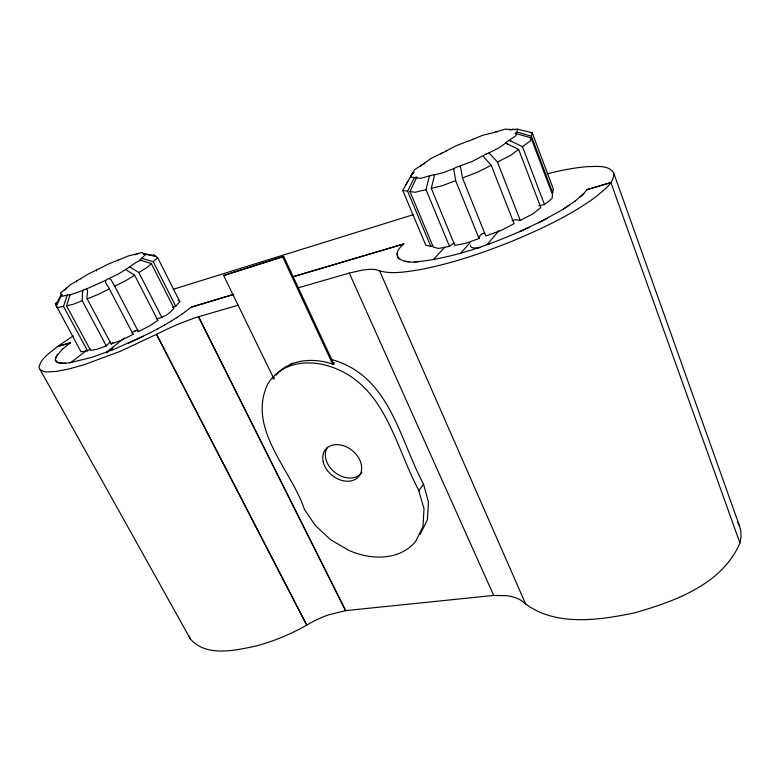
<?xml version="1.0" encoding="UTF-8"?>
<svg xmlns="http://www.w3.org/2000/svg" width="780" height="780" viewBox="0 0 780 780"><rect width="100%" height="100%" fill="white"/><g stroke="black" fill="none" stroke-linecap="round" stroke-linejoin="round"><path stroke-width="1.17" d="M156.332 318.815C163.274 317.606 169.543 313.814 173.95 308.188L151.33 263.572L141.941 260.676A4.446 1.706 10.7 0 1 140.966 260.335C137.182 260.773 130.903 266.36 126.253 269.178L118.794 273.76L107.835 279.103A3.393 0.507 -26.2 0 0 106.792 279.62C102.609 281.473 109.171 286.835 109.337 288.892L133.126 334.308L122.09 339.924L111.199 344.009L87.145 298.818C85.917 296.673 89.417 289.906 86.141 288.922A3.617 0.536 -26.3 0 0 85.537 289.127C80.477 291.584 74.295 293.231 69.868 295.142A4.261 1.814 -63.3 0 1 69.683 296.049L66.514 305.77L90.578 350.347L96.827 349.401L106.324 345.842L109.258 342.878A2.818 0.546 -26.7 0 1 110.058 342.254L110.497 341.971M106.324 345.842L82.241 300.739L82.485 292.266L83.255 290.18M424.33 163.41L431.077 158.389L442.445 152.851M62.429 349.206L56.16 356.509L55.322 360.058L55.955 361.384C59.787 364.435 65.198 363.148 69.673 362.758M118.404 260.871L117.721 260.257L109.103 263.728L87.779 274.306L80.681 278.674A4.7 1.989 -46.5 0 1 80.74 278.889M483.064 233.483A3.49 0.839 -22.8 0 0 482.108 233.922L480.665 234.809A3.49 0.839 -22.8 0 0 480.09 235.453L479.047 238.495L466.118 243.224L454.828 245.378L431.32 188.36L434.206 176.397A5.382 3.159 -53.8 0 0 434.236 175.334L433.973 174.759L432.276 175.042A3.49 0.643 -23.6 0 0 431.34 175.373L420.712 178.318L416.471 177.82L409.997 191.529L433.28 247.104L438.506 248.489L449.494 246.392L454.058 242.863M397.283 253.11L397.634 257.4L399.165 259.038M739.957 542.87L741 537.04L740.873 531.463L739.586 526.227L613.597 172.711C608.127 164.609 596.329 166.705 587.896 166.589C574.1 167.68 560.508 170.45 547.111 173.833M76.567 281.99L76.996 280.8L80.691 278.626M96.271 270.104L96.301 270.952M467.415 141.589L468.683 141.034A4.114 0.692 -23.3 0 0 469.55 140.732L470.476 140.361A3.325 0.556 -23.3 0 0 471.383 139.942L482.615 135.31L493.603 132.62A3.315 0.566 -23.1 0 0 494.51 132.288L505.206 129.139L512.177 129.753M530.088 132.659L532.175 132.688L553.293 188.848L552.767 192.962L531.394 136.207L532.175 132.688L517.598 129.188L511.134 129.617A3.471 0.595 -22.9 0 1 510.442 129.763A4.036 0.692 -22.9 0 1 509.876 129.753A3.471 0.595 -22.9 0 1 509.788 129.607L510.159 129.158M531.394 136.207L517.764 132.268L515.58 132.853A4.407 0.78 -22.8 0 0 515.258 133.175L515.229 133.39A3.549 0.624 -22.8 0 0 515.483 133.487L531.034 137.797L530.341 140.887L522.463 146.659L510.978 141.112M449.494 246.392L425.997 189.647L428.863 178.103A6.24 3.559 -54.7 0 1 429.38 176.904L429.829 176.026M77.015 280.79L70.064 284.973L66.329 288.502A4.261 0.868 -59.6 0 1 66.154 289M516.496 133.38L515.755 135.876L506.093 142.291A3.549 0.643 -22.9 0 0 505.84 142.603L506.591 143.383M516.799 132.083L517.598 129.188M485.989 154.118A4.241 0.78 -23 0 0 484.77 154.742A3.647 0.673 -23 0 0 484.048 155.191L472.553 161.284L458.455 166.511A4.485 0.829 -23.3 0 0 457.519 166.822L456.514 167.213A3.617 0.663 -23.3 0 0 455.53 167.671L454.204 168.422L453.892 169.933L455.656 180.609L479.047 238.495M90.392 348.923L87.526 350.805L63.502 306.394L66.622 297.014A4.943 2.155 -62.9 0 1 67.051 296.029L67.606 295.064L69.888 294.625M87.526 350.805L81.032 351.77L56.033 305.282L60.284 296.234C62.176 292.783 62.761 294.401 60.655 296.995L56.384 306.082L57.106 307.71L63.502 306.394M55.468 358.381L57.661 354.276M432.88 245.388L430.823 246.46L407.618 191.178L413.751 178.766L415.828 177.187A3.481 0.624 -23.7 0 1 416.481 177.07A4.046 0.731 -23.7 0 1 416.939 177.128A3.481 0.624 -23.7 0 1 416.969 177.314L416.471 177.82M420.196 534.329L427.411 519.646L428.444 501.959L423.52 484.165C400.491 441.256 391.18 382.639 340.597 362.524A70.044 53.333 40.7 0 0 331.393 359.482M64.165 290.404L66.583 287.986M70.356 342.8L57.291 346.671C50.534 352.619 40.609 358.02 39 367.624L190.515 639.191C206.71 657.355 235.141 650.364 255.967 646.035C274.677 641.014 292.715 633.409 309.377 623.581A57.993 27.885 -28.6 0 1 328.897 614.747L345.647 610.633L493.701 595.423L349.284 273.068L297.833 287.947M440.729 153.962L441.11 153.319M412.796 172.741L413.78 172.361A3.383 0.595 -23.8 0 1 413.946 172.487L413.839 172.731A4.192 0.741 -23.8 0 1 413.459 173.062L412.201 173.843L410.387 177.118L414.521 177.596M430.823 246.46L425.773 245.125L402.753 190.447L414.463 169.738L424.193 163.507A3.266 0.566 -23.7 0 0 424.486 163.205L424.408 162.942M405.98 184.597L407.843 181.243M349.284 273.068L361.647 270.28A69.839 16.682 -24.8 0 1 376.038 269.656C389.532 274.921 404.518 271.986 418.411 269.929C451.269 263.767 483.073 252.954 514 240.425C542.773 228.248 571.428 214.89 596.651 196.238C603.466 189.969 614.659 183.329 613.597 172.711M410.826 176.231L412.201 173.843M132.2 332.885L133.273 331.958A2.866 0.566 -26.5 0 1 133.955 331.549A3.334 0.653 -26.5 0 1 134.979 331.032M493.672 595.471L506.054 595.618A62.683 33.052 -24.6 0 1 521.44 600.571C552.094 627.295 597.665 620.461 634.335 612.934C674.466 601.448 722.377 584.366 739.928 542.968L610.876 182.54L587.008 189.608L583.733 193.606L575.055 201.133M418.821 490.844L419.006 490.815C395.733 447.603 386.168 388.674 335.273 368.355A70.609 53.459 40.6 0 0 267.511 384.511C246.977 429.01 291.427 469.999 304.453 509.438L315.188 525.31L330.564 539.701L348.699 550.309A69.001 50.866 36.9 0 0 415.779 541.183L423.004 526.461L423.998 508.706L418.821 490.844L423.52 484.165M421.258 165.097L420.956 165.535A5.041 1.297 -51.9 0 0 420.391 166.501M467.503 141.287L455.764 145.928L445.165 151.476A3.315 0.566 -23.5 0 1 444.493 151.886A3.851 0.653 -23.5 0 1 443.372 152.451A3.315 0.566 -23.5 0 1 442.474 152.841M498.888 230.724L487.149 244.569L489.645 243.701M460.493 253.471L469.999 242.668M276.139 375.18C289.429 358.722 314.233 357.63 333.011 364.221L334.357 362.758M172.517 307.408L175.744 306.199L179.829 301.655L157.609 257.575L156 256.415L146.182 254.436C143.247 254.416 141.355 253.432 145.441 253.88L155.22 255.84L153.543 254.631M433.417 259.545L444.795 247.114M135.32 254.797L135.057 254.728A4.134 0.897 6.1 0 1 134.365 254.485L142.126 252.515L143.432 253.51M111.199 344.009L112.642 342.556M272.99 378.69L274.423 377.237M151.33 263.572L147.732 267.004L138.85 272.542L131.196 267.832A4.368 2.681 0.5 0 0 130.231 267.511L129.256 267.335M139.981 259.789L140 259.331A3.51 0.517 -25.9 0 1 140.468 258.999L142.964 258.628L153.241 261.748L157.609 257.575M579.891 197.203L583.752 193.567M141.463 258.424L145.265 254.904L144.027 253.968M190.954 307.447L233.678 294.352M62.361 349.255L69.537 343.385M56.93 302.162L55.273 303.586L56.033 305.282M274.111 379.197L223.645 275.535L283.735 256.454L333.986 364.367M64.574 289.633L60.547 293.046L61.22 294.392M223.645 275.535L283.735 256.454M538.824 205.735L544.489 204.555L552.065 198.442L552.533 194.825L531.034 137.797M106.382 352.277L124.468 337.954M106.577 353.048L108.439 351.575M110.292 350.103L113.071 347.89M191.012 307.408L182.013 314.106M70.834 362.564L86.132 350.756M512.109 220.75A3.569 0.848 -22.4 0 1 513.094 220.33L515.687 219.697L520.25 220.447L533.072 213.759L540.823 207.509L518.651 149.458L510.598 155.366L497.503 162.045L489.996 153.962L488.485 153.172L486.993 153.689A3.647 0.673 -23 0 0 485.959 154.138M69.469 343.434L70.415 342.752L57.349 346.622L73.359 335.829M506.035 142.847L499.307 147.674L488.485 153.172M538.571 222.885L562.75 209.489L575.065 201.094M176.65 317.674L182.081 314.067M562.75 209.489L569.341 205.208M134.297 254.446L128.846 255.791L117.751 260.286M135.739 330.71L137.319 330.34L138.401 331.627L149.389 326.04L157.872 320.395L134.628 275.174L125.882 280.615L114.699 286.211L110.906 279.63L109.219 278.538M170.732 321.36L176.709 317.635M164.365 325.114L170.8 321.311M157.579 328.897L164.424 325.065M150.462 332.66L157.638 328.848M39.673 369.34L43.67 371.524L47.014 371.953L56.287 371.426L68.776 369.008L84.055 364.738L120.286 351.312L159.559 332.875A64.028 13.825 -26.4 0 1 180.95 323.037L196.121 317.44L238.202 305.194M547.297 218.351L519.733 231.709M491.215 165.262L478.043 171.99L462.491 177.976L485.813 236.018L501.199 230.393L514.098 223.665L491.215 165.262L484.282 157.648L483.424 155.746M150.53 332.611L127.969 343.453M109.337 288.892L98.095 294.508L87.145 298.818M105.553 280.361L86.687 288.853M143.169 336.326L112.866 349.81M290.56 364.133L292.705 363.139M529.376 227.292C494.569 242.989 458.172 256.815 420.049 261.466C406.419 264.196 386.392 258.745 403.855 243.906L293.124 276.734L403.825 243.945M483.151 233.425L484.136 233.054A4.397 1.053 -22.8 0 1 484.76 232.859M82.241 300.739L72.686 304.493L66.514 305.77M454.204 168.422L443.469 172.595L434.148 174.895M455.656 180.609L442.591 185.64L431.32 188.36M112.934 349.762L91.757 357.377L69.605 362.817M173.131 289.331L413.575 214.597M191.666 306.832L233.63 294.392M586.989 189.647L610.837 182.578M425.997 189.647L415.038 192.29L409.997 191.529M67.606 295.064L62.166 296.254L61.532 294.996M414.19 261.768L420.098 261.417M65.588 363.207L59.407 362.983L57.359 362.329L55.399 360.009M404.869 261.261L409.071 261.748M136.958 253.793L137.446 253.861A4.787 1.082 5.7 0 1 137.787 253.91M495.953 131.664L496.811 131.82A5.792 1.921 1.7 0 1 497.084 131.937M402.753 190.447L407.618 191.178M509.155 140.605L509.71 140.722A5.333 2.779 11.6 0 1 510.958 141.131M472.602 139.269L473.158 139.445M512.509 129.168L515.083 129.772M518.651 149.458L507.556 144.017M379.577 270.835L525.74 604.178M134.628 275.174L127.276 270.572A5.041 3.12 0.2 0 1 126.662 269.997L126.253 269.178M445.78 150.969L446.18 151.632M459.722 166.267L460.697 167.788L462.491 177.976M178.054 300.125L179.829 301.655M132.2 333.079L133.126 334.308M114.699 286.211L138.401 331.627M156.624 334.415L306.784 625.121M156.507 334.444L306.677 625.141M138.85 272.542L161.967 317.665M153.241 261.748L175.744 306.199M345.647 610.633L198.451 316.69L345.608 610.701M737.656 522.327L739.586 526.227M188.877 635.788L190.515 639.191M282.838 257.224L332.67 364.133M497.503 162.045L520.25 220.447M522.463 146.659L544.489 204.555M134.959 331.042A2.866 0.566 -26.5 0 1 135.72 330.72M480.139 247.582A27.817 6.786 -22.6 0 1 470.457 245.261M424.388 163.361A5.84 1.618 -50.9 0 1 424.125 164.141M507.507 144.047A6.162 3.334 10.7 0 1 506.532 143.393M361.784 472.563A21.333 15.99 38.7 0 1 335.654 472.982A21.333 15.99 38.7 0 1 327.444 447.31M323.261 462.16A21.411 16 38.7 0 0 355.631 479.173A21.411 16 38.7 0 0 347.695 447.496A21.411 16 38.7 0 0 323.261 462.16"/></g></svg>
